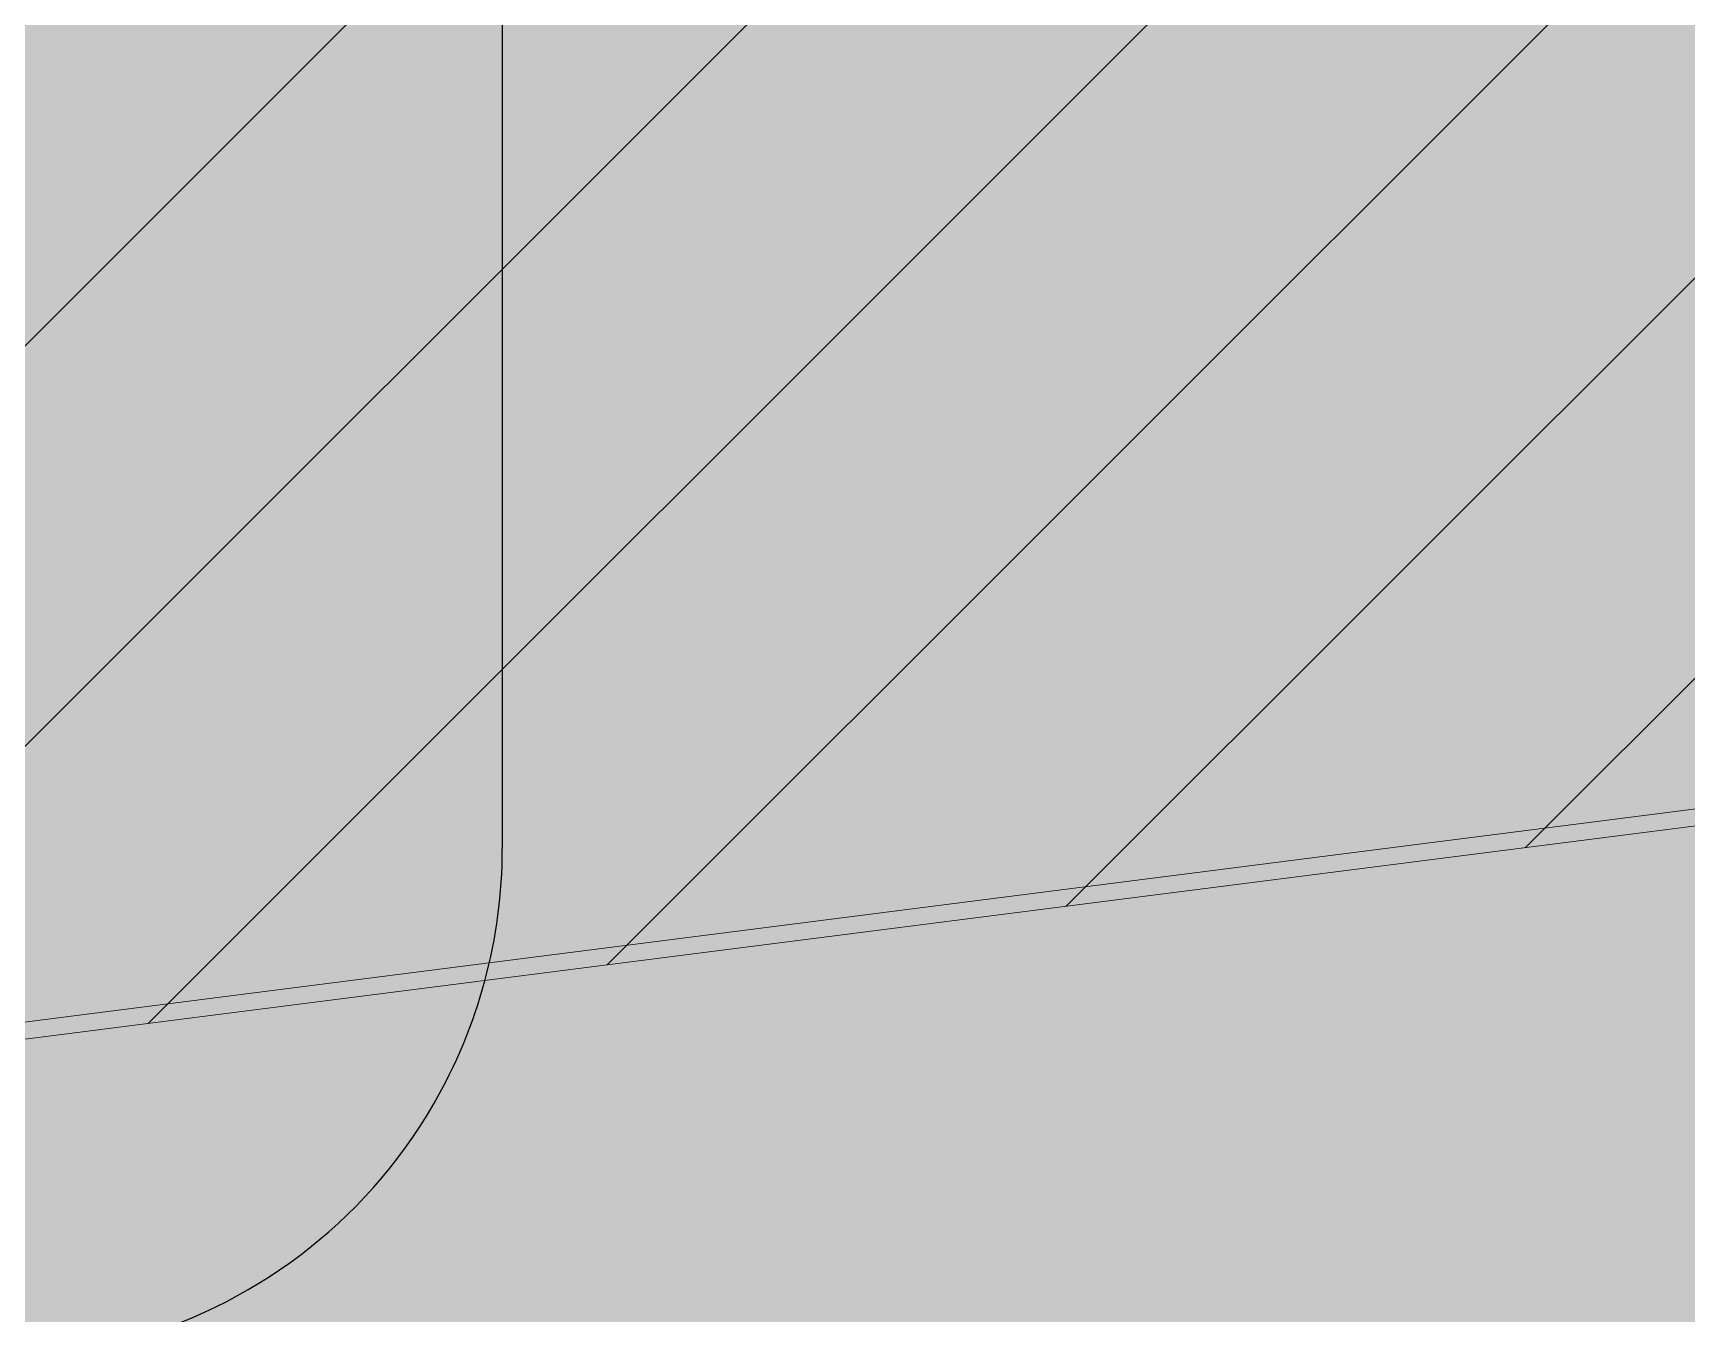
# Model space of a CAD drawing. Extents: x -1328 to 5679, y -4611 to 1603.
# Drawn here: x 846.4 to 904.8, y 882.6 to 927.9 of the extents above; entities that cross this region are included whole.
import ezdxf

# ---------------------------------------------------------------- set-up
doc = ezdxf.new("R2010")
doc.units = 0
doc.header["$MEASUREMENT"] = 0
for name, color, linetype, lineweight in [('.ATI-HATCH', 7, 'Continuous', 0), ('G-ANNO-TTLB', 7, 'Continuous', 0), ('TYVEK', 7, 'Continuous', 0)]:
    doc.layers.add(name, color=color, linetype=linetype, lineweight=lineweight)

# ---------------------------------------------------------------- blocks, each defined once
blk = doc.blocks.new('Block_249')
at = {"layer": '.ATI-HATCH'}
blk.add_open_spline([(781.09, 915.183), (781.09, 915.183), (809.864, 898.538), (809.864, 898.538), (809.864, 898.538), (835.933, 883.458), (835.933, 883.458), (844.539, 878.479), (855.552, 881.42), (860.53, 890.026), (862.115, 892.766), (862.95, 895.875), (862.95, 899.041), (862.95, 899.041), (862.95, 932.47), (862.95, 932.47), (862.95, 932.47), (836.886, 947.394), (836.886, 947.394), (836.886, 947.394), (836.886, 947.382), (836.886, 947.382), (836.886, 947.382), (836.886, 908.698), (836.886, 908.698), (836.886, 908.698), (809.864, 924.33), (809.864, 924.33), (809.864, 924.33), (754.117, 956.579), (754.117, 956.579), (754.117, 956.579), (754.202, 956.627), (754.202, 956.627), (754.202, 956.627), (754.202, 984.85), (754.202, 984.85), (754.202, 984.85), (731.804, 997.691), (731.804, 997.691), (731.804, 997.691), (731.804, 954.078), (731.804, 954.078), (731.804, 947.652), (735.23, 941.713), (740.792, 938.495), (740.792, 938.495), (781.09, 915.183), (781.09, 915.183)], degree=3, knots=[0, 0, 0, 0, 1, 1, 1, 2, 2, 2, 3, 3, 3, 4, 4, 4, 5, 5, 5, 6, 6, 6, 7, 7, 7, 8, 8, 8, 9, 9, 9, 10, 10, 10, 11, 11, 11, 12, 12, 12, 13, 13, 13, 14, 14, 14, 15, 15, 15, 16, 16, 16, 16], dxfattribs=at)
at = {"layer": '.ATI-HATCH', "color": 8, "lineweight": 0, "true_color": 0x808080}
for points in [[(847.567, 927.176), (847.567, 927.176), (847.567, 927.176), (847.567, 927.176)], [(848.918, 927.176), (848.918, 927.176), (848.918, 927.176), (848.918, 927.176)], [(850.268, 927.176), (850.268, 927.176), (850.268, 927.176), (850.268, 927.176)], [(851.618, 927.176), (851.618, 927.176), (851.618, 927.176), (851.618, 927.176)], [(852.968, 927.176), (852.968, 927.176), (852.968, 927.176), (852.968, 927.176)], [(854.318, 927.176), (854.318, 927.176), (854.318, 927.176), (854.318, 927.176)], [(855.669, 927.176), (855.669, 927.176), (855.669, 927.176), (855.669, 927.176)], [(857.019, 927.176), (857.019, 927.176), (857.019, 927.176), (857.019, 927.176)], [(858.369, 927.176), (858.369, 927.176), (858.369, 927.176), (858.369, 927.176)], [(859.719, 927.176), (859.719, 927.176), (859.719, 927.176), (859.719, 927.176)], [(861.069, 927.176), (861.069, 927.176), (861.069, 927.176), (861.069, 927.176)], [(862.42, 927.176), (862.42, 927.176), (862.42, 927.176), (862.42, 927.176)], [(846.892, 925.826), (846.892, 925.826), (846.892, 925.826), (846.892, 925.826)], [(848.242, 925.826), (848.242, 925.826), (848.242, 925.826), (848.242, 925.826)], [(849.593, 925.826), (849.593, 925.826), (849.593, 925.826), (849.593, 925.826)], [(850.943, 925.826), (850.943, 925.826), (850.943, 925.826), (850.943, 925.826)], [(852.293, 925.826), (852.293, 925.826), (852.293, 925.826), (852.293, 925.826)], [(853.643, 925.826), (853.643, 925.826), (853.643, 925.826), (853.643, 925.826)], [(854.993, 925.826), (854.993, 925.826), (854.993, 925.826), (854.993, 925.826)], [(856.344, 925.826), (856.344, 925.826), (856.344, 925.826), (856.344, 925.826)], [(857.694, 925.826), (857.694, 925.826), (857.694, 925.826), (857.694, 925.826)], [(859.044, 925.826), (859.044, 925.826), (859.044, 925.826), (859.044, 925.826)], [(860.394, 925.826), (860.394, 925.826), (860.394, 925.826), (860.394, 925.826)], [(861.744, 925.826), (861.744, 925.826), (861.744, 925.826), (861.744, 925.826)], [(847.567, 924.476), (847.567, 924.476), (847.567, 924.476), (847.567, 924.476)], [(848.918, 924.476), (848.918, 924.476), (848.918, 924.476), (848.918, 924.476)], [(850.268, 924.476), (850.268, 924.476), (850.268, 924.476), (850.268, 924.476)], [(851.618, 924.476), (851.618, 924.476), (851.618, 924.476), (851.618, 924.476)], [(852.968, 924.476), (852.968, 924.476), (852.968, 924.476), (852.968, 924.476)], [(854.318, 924.476), (854.318, 924.476), (854.318, 924.476), (854.318, 924.476)], [(855.669, 924.476), (855.669, 924.476), (855.669, 924.476), (855.669, 924.476)], [(857.019, 924.476), (857.019, 924.476), (857.019, 924.476), (857.019, 924.476)], [(858.369, 924.476), (858.369, 924.476), (858.369, 924.476), (858.369, 924.476)], [(859.719, 924.476), (859.719, 924.476), (859.719, 924.476), (859.719, 924.476)], [(861.069, 924.476), (861.069, 924.476), (861.069, 924.476), (861.069, 924.476)], [(862.42, 924.476), (862.42, 924.476), (862.42, 924.476), (862.42, 924.476)], [(846.892, 923.126), (846.892, 923.126), (846.892, 923.126), (846.892, 923.126)], [(848.242, 923.126), (848.242, 923.126), (848.242, 923.126), (848.242, 923.126)], [(849.593, 923.126), (849.593, 923.126), (849.593, 923.126), (849.593, 923.126)], [(850.943, 923.126), (850.943, 923.126), (850.943, 923.126), (850.943, 923.126)], [(852.293, 923.126), (852.293, 923.126), (852.293, 923.126), (852.293, 923.126)], [(853.643, 923.126), (853.643, 923.126), (853.643, 923.126), (853.643, 923.126)], [(854.993, 923.126), (854.993, 923.126), (854.993, 923.126), (854.993, 923.126)], [(856.344, 923.126), (856.344, 923.126), (856.344, 923.126), (856.344, 923.126)], [(857.694, 923.126), (857.694, 923.126), (857.694, 923.126), (857.694, 923.126)], [(859.044, 923.126), (859.044, 923.126), (859.044, 923.126), (859.044, 923.126)], [(860.394, 923.126), (860.394, 923.126), (860.394, 923.126), (860.394, 923.126)], [(861.744, 923.126), (861.744, 923.126), (861.744, 923.126), (861.744, 923.126)], [(847.567, 921.775), (847.567, 921.775), (847.567, 921.775), (847.567, 921.775)], [(848.918, 921.775), (848.918, 921.775), (848.918, 921.775), (848.918, 921.775)], [(850.268, 921.775), (850.268, 921.775), (850.268, 921.775), (850.268, 921.775)], [(851.618, 921.775), (851.618, 921.775), (851.618, 921.775), (851.618, 921.775)], [(852.968, 921.775), (852.968, 921.775), (852.968, 921.775), (852.968, 921.775)], [(854.318, 921.775), (854.318, 921.775), (854.318, 921.775), (854.318, 921.775)], [(855.669, 921.775), (855.669, 921.775), (855.669, 921.775), (855.669, 921.775)], [(857.019, 921.775), (857.019, 921.775), (857.019, 921.775), (857.019, 921.775)], [(858.369, 921.775), (858.369, 921.775), (858.369, 921.775), (858.369, 921.775)], [(859.719, 921.775), (859.719, 921.775), (859.719, 921.775), (859.719, 921.775)], [(861.069, 921.775), (861.069, 921.775), (861.069, 921.775), (861.069, 921.775)], [(862.42, 921.775), (862.42, 921.775), (862.42, 921.775), (862.42, 921.775)], [(846.892, 920.425), (846.892, 920.425), (846.892, 920.425), (846.892, 920.425)], [(848.242, 920.425), (848.242, 920.425), (848.242, 920.425), (848.242, 920.425)], [(849.593, 920.425), (849.593, 920.425), (849.593, 920.425), (849.593, 920.425)], [(850.943, 920.425), (850.943, 920.425), (850.943, 920.425), (850.943, 920.425)], [(852.293, 920.425), (852.293, 920.425), (852.293, 920.425), (852.293, 920.425)], [(853.643, 920.425), (853.643, 920.425), (853.643, 920.425), (853.643, 920.425)], [(854.993, 920.425), (854.993, 920.425), (854.993, 920.425), (854.993, 920.425)], [(856.344, 920.425), (856.344, 920.425), (856.344, 920.425), (856.344, 920.425)], [(857.694, 920.425), (857.694, 920.425), (857.694, 920.425), (857.694, 920.425)], [(859.044, 920.425), (859.044, 920.425), (859.044, 920.425), (859.044, 920.425)], [(860.394, 920.425), (860.394, 920.425), (860.394, 920.425), (860.394, 920.425)], [(861.744, 920.425), (861.744, 920.425), (861.744, 920.425), (861.744, 920.425)], [(847.567, 919.075), (847.567, 919.075), (847.567, 919.075), (847.567, 919.075)], [(848.918, 919.075), (848.918, 919.075), (848.918, 919.075), (848.918, 919.075)], [(850.268, 919.075), (850.268, 919.075), (850.268, 919.075), (850.268, 919.075)], [(851.618, 919.075), (851.618, 919.075), (851.618, 919.075), (851.618, 919.075)], [(852.968, 919.075), (852.968, 919.075), (852.968, 919.075), (852.968, 919.075)], [(854.318, 919.075), (854.318, 919.075), (854.318, 919.075), (854.318, 919.075)], [(855.669, 919.075), (855.669, 919.075), (855.669, 919.075), (855.669, 919.075)], [(857.019, 919.075), (857.019, 919.075), (857.019, 919.075), (857.019, 919.075)], [(858.369, 919.075), (858.369, 919.075), (858.369, 919.075), (858.369, 919.075)], [(859.719, 919.075), (859.719, 919.075), (859.719, 919.075), (859.719, 919.075)], [(861.069, 919.075), (861.069, 919.075), (861.069, 919.075), (861.069, 919.075)], [(862.42, 919.075), (862.42, 919.075), (862.42, 919.075), (862.42, 919.075)], [(846.892, 917.725), (846.892, 917.725), (846.892, 917.725), (846.892, 917.725)], [(848.242, 917.725), (848.242, 917.725), (848.242, 917.725), (848.242, 917.725)], [(849.593, 917.725), (849.593, 917.725), (849.593, 917.725), (849.593, 917.725)], [(850.943, 917.725), (850.943, 917.725), (850.943, 917.725), (850.943, 917.725)], [(852.293, 917.725), (852.293, 917.725), (852.293, 917.725), (852.293, 917.725)], [(853.643, 917.725), (853.643, 917.725), (853.643, 917.725), (853.643, 917.725)], [(854.993, 917.725), (854.993, 917.725), (854.993, 917.725), (854.993, 917.725)], [(856.344, 917.725), (856.344, 917.725), (856.344, 917.725), (856.344, 917.725)], [(857.694, 917.725), (857.694, 917.725), (857.694, 917.725), (857.694, 917.725)], [(859.044, 917.725), (859.044, 917.725), (859.044, 917.725), (859.044, 917.725)], [(860.394, 917.725), (860.394, 917.725), (860.394, 917.725), (860.394, 917.725)], [(861.744, 917.725), (861.744, 917.725), (861.744, 917.725), (861.744, 917.725)], [(847.567, 916.375), (847.567, 916.375), (847.567, 916.375), (847.567, 916.375)], [(848.918, 916.375), (848.918, 916.375), (848.918, 916.375), (848.918, 916.375)], [(850.268, 916.375), (850.268, 916.375), (850.268, 916.375), (850.268, 916.375)], [(851.618, 916.375), (851.618, 916.375), (851.618, 916.375), (851.618, 916.375)], [(852.968, 916.375), (852.968, 916.375), (852.968, 916.375), (852.968, 916.375)], [(854.318, 916.375), (854.318, 916.375), (854.318, 916.375), (854.318, 916.375)], [(855.669, 916.375), (855.669, 916.375), (855.669, 916.375), (855.669, 916.375)], [(857.019, 916.375), (857.019, 916.375), (857.019, 916.375), (857.019, 916.375)], [(858.369, 916.375), (858.369, 916.375), (858.369, 916.375), (858.369, 916.375)], [(859.719, 916.375), (859.719, 916.375), (859.719, 916.375), (859.719, 916.375)], [(861.069, 916.375), (861.069, 916.375), (861.069, 916.375), (861.069, 916.375)], [(862.42, 916.375), (862.42, 916.375), (862.42, 916.375), (862.42, 916.375)], [(846.892, 915.024), (846.892, 915.024), (846.892, 915.024), (846.892, 915.024)], [(848.242, 915.024), (848.242, 915.024), (848.242, 915.024), (848.242, 915.024)], [(849.593, 915.024), (849.593, 915.024), (849.593, 915.024), (849.593, 915.024)], [(850.943, 915.024), (850.943, 915.024), (850.943, 915.024), (850.943, 915.024)], [(852.293, 915.024), (852.293, 915.024), (852.293, 915.024), (852.293, 915.024)], [(853.643, 915.024), (853.643, 915.024), (853.643, 915.024), (853.643, 915.024)], [(854.993, 915.024), (854.993, 915.024), (854.993, 915.024), (854.993, 915.024)], [(856.344, 915.024), (856.344, 915.024), (856.344, 915.024), (856.344, 915.024)], [(857.694, 915.024), (857.694, 915.024), (857.694, 915.024), (857.694, 915.024)], [(859.044, 915.024), (859.044, 915.024), (859.044, 915.024), (859.044, 915.024)], [(860.394, 915.024), (860.394, 915.024), (860.394, 915.024), (860.394, 915.024)], [(861.744, 915.024), (861.744, 915.024), (861.744, 915.024), (861.744, 915.024)], [(847.567, 913.674), (847.567, 913.674), (847.567, 913.674), (847.567, 913.674)], [(848.918, 913.674), (848.918, 913.674), (848.918, 913.674), (848.918, 913.674)], [(850.268, 913.674), (850.268, 913.674), (850.268, 913.674), (850.268, 913.674)], [(851.618, 913.674), (851.618, 913.674), (851.618, 913.674), (851.618, 913.674)], [(852.968, 913.674), (852.968, 913.674), (852.968, 913.674), (852.968, 913.674)], [(854.318, 913.674), (854.318, 913.674), (854.318, 913.674), (854.318, 913.674)], [(855.669, 913.674), (855.669, 913.674), (855.669, 913.674), (855.669, 913.674)], [(857.019, 913.674), (857.019, 913.674), (857.019, 913.674), (857.019, 913.674)], [(858.369, 913.674), (858.369, 913.674), (858.369, 913.674), (858.369, 913.674)], [(859.719, 913.674), (859.719, 913.674), (859.719, 913.674), (859.719, 913.674)], [(861.069, 913.674), (861.069, 913.674), (861.069, 913.674), (861.069, 913.674)], [(862.42, 913.674), (862.42, 913.674), (862.42, 913.674), (862.42, 913.674)], [(846.892, 912.324), (846.892, 912.324), (846.892, 912.324), (846.892, 912.324)], [(848.242, 912.324), (848.242, 912.324), (848.242, 912.324), (848.242, 912.324)], [(849.593, 912.324), (849.593, 912.324), (849.593, 912.324), (849.593, 912.324)], [(850.943, 912.324), (850.943, 912.324), (850.943, 912.324), (850.943, 912.324)], [(852.293, 912.324), (852.293, 912.324), (852.293, 912.324), (852.293, 912.324)], [(853.643, 912.324), (853.643, 912.324), (853.643, 912.324), (853.643, 912.324)], [(854.993, 912.324), (854.993, 912.324), (854.993, 912.324), (854.993, 912.324)], [(856.344, 912.324), (856.344, 912.324), (856.344, 912.324), (856.344, 912.324)], [(857.694, 912.324), (857.694, 912.324), (857.694, 912.324), (857.694, 912.324)], [(859.044, 912.324), (859.044, 912.324), (859.044, 912.324), (859.044, 912.324)], [(860.394, 912.324), (860.394, 912.324), (860.394, 912.324), (860.394, 912.324)], [(861.744, 912.324), (861.744, 912.324), (861.744, 912.324), (861.744, 912.324)], [(847.567, 910.974), (847.567, 910.974), (847.567, 910.974), (847.567, 910.974)], [(848.918, 910.974), (848.918, 910.974), (848.918, 910.974), (848.918, 910.974)], [(850.268, 910.974), (850.268, 910.974), (850.268, 910.974), (850.268, 910.974)], [(851.618, 910.974), (851.618, 910.974), (851.618, 910.974), (851.618, 910.974)], [(852.968, 910.974), (852.968, 910.974), (852.968, 910.974), (852.968, 910.974)], [(854.318, 910.974), (854.318, 910.974), (854.318, 910.974), (854.318, 910.974)], [(855.669, 910.974), (855.669, 910.974), (855.669, 910.974), (855.669, 910.974)], [(857.019, 910.974), (857.019, 910.974), (857.019, 910.974), (857.019, 910.974)], [(858.369, 910.974), (858.369, 910.974), (858.369, 910.974), (858.369, 910.974)], [(859.719, 910.974), (859.719, 910.974), (859.719, 910.974), (859.719, 910.974)], [(861.069, 910.974), (861.069, 910.974), (861.069, 910.974), (861.069, 910.974)], [(862.42, 910.974), (862.42, 910.974), (862.42, 910.974), (862.42, 910.974)], [(846.892, 909.624), (846.892, 909.624), (846.892, 909.624), (846.892, 909.624)], [(848.242, 909.624), (848.242, 909.624), (848.242, 909.624), (848.242, 909.624)], [(849.593, 909.624), (849.593, 909.624), (849.593, 909.624), (849.593, 909.624)], [(850.943, 909.624), (850.943, 909.624), (850.943, 909.624), (850.943, 909.624)], [(852.293, 909.624), (852.293, 909.624), (852.293, 909.624), (852.293, 909.624)], [(853.643, 909.624), (853.643, 909.624), (853.643, 909.624), (853.643, 909.624)], [(854.993, 909.624), (854.993, 909.624), (854.993, 909.624), (854.993, 909.624)], [(856.344, 909.624), (856.344, 909.624), (856.344, 909.624), (856.344, 909.624)], [(857.694, 909.624), (857.694, 909.624), (857.694, 909.624), (857.694, 909.624)], [(859.044, 909.624), (859.044, 909.624), (859.044, 909.624), (859.044, 909.624)], [(860.394, 909.624), (860.394, 909.624), (860.394, 909.624), (860.394, 909.624)], [(861.744, 909.624), (861.744, 909.624), (861.744, 909.624), (861.744, 909.624)], [(847.567, 908.273), (847.567, 908.273), (847.567, 908.273), (847.567, 908.273)], [(848.918, 908.273), (848.918, 908.273), (848.918, 908.273), (848.918, 908.273)], [(850.268, 908.273), (850.268, 908.273), (850.268, 908.273), (850.268, 908.273)], [(851.618, 908.273), (851.618, 908.273), (851.618, 908.273), (851.618, 908.273)], [(852.968, 908.273), (852.968, 908.273), (852.968, 908.273), (852.968, 908.273)], [(854.318, 908.273), (854.318, 908.273), (854.318, 908.273), (854.318, 908.273)], [(855.669, 908.273), (855.669, 908.273), (855.669, 908.273), (855.669, 908.273)], [(857.019, 908.273), (857.019, 908.273), (857.019, 908.273), (857.019, 908.273)], [(858.369, 908.273), (858.369, 908.273), (858.369, 908.273), (858.369, 908.273)], [(859.719, 908.273), (859.719, 908.273), (859.719, 908.273), (859.719, 908.273)], [(861.069, 908.273), (861.069, 908.273), (861.069, 908.273), (861.069, 908.273)], [(862.42, 908.273), (862.42, 908.273), (862.42, 908.273), (862.42, 908.273)], [(846.892, 906.923), (846.892, 906.923), (846.892, 906.923), (846.892, 906.923)], [(848.242, 906.923), (848.242, 906.923), (848.242, 906.923), (848.242, 906.923)], [(849.593, 906.923), (849.593, 906.923), (849.593, 906.923), (849.593, 906.923)], [(850.943, 906.923), (850.943, 906.923), (850.943, 906.923), (850.943, 906.923)], [(852.293, 906.923), (852.293, 906.923), (852.293, 906.923), (852.293, 906.923)], [(853.643, 906.923), (853.643, 906.923), (853.643, 906.923), (853.643, 906.923)], [(854.993, 906.923), (854.993, 906.923), (854.993, 906.923), (854.993, 906.923)], [(856.344, 906.923), (856.344, 906.923), (856.344, 906.923), (856.344, 906.923)], [(857.694, 906.923), (857.694, 906.923), (857.694, 906.923), (857.694, 906.923)], [(859.044, 906.923), (859.044, 906.923), (859.044, 906.923), (859.044, 906.923)], [(860.394, 906.923), (860.394, 906.923), (860.394, 906.923), (860.394, 906.923)], [(861.744, 906.923), (861.744, 906.923), (861.744, 906.923), (861.744, 906.923)], [(847.567, 905.573), (847.567, 905.573), (847.567, 905.573), (847.567, 905.573)], [(848.918, 905.573), (848.918, 905.573), (848.918, 905.573), (848.918, 905.573)], [(850.268, 905.573), (850.268, 905.573), (850.268, 905.573), (850.268, 905.573)], [(851.618, 905.573), (851.618, 905.573), (851.618, 905.573), (851.618, 905.573)], [(852.968, 905.573), (852.968, 905.573), (852.968, 905.573), (852.968, 905.573)], [(854.318, 905.573), (854.318, 905.573), (854.318, 905.573), (854.318, 905.573)], [(855.669, 905.573), (855.669, 905.573), (855.669, 905.573), (855.669, 905.573)], [(857.019, 905.573), (857.019, 905.573), (857.019, 905.573), (857.019, 905.573)], [(858.369, 905.573), (858.369, 905.573), (858.369, 905.573), (858.369, 905.573)], [(859.719, 905.573), (859.719, 905.573), (859.719, 905.573), (859.719, 905.573)], [(861.069, 905.573), (861.069, 905.573), (861.069, 905.573), (861.069, 905.573)], [(862.42, 905.573), (862.42, 905.573), (862.42, 905.573), (862.42, 905.573)], [(846.892, 904.223), (846.892, 904.223), (846.892, 904.223), (846.892, 904.223)], [(848.242, 904.223), (848.242, 904.223), (848.242, 904.223), (848.242, 904.223)], [(849.593, 904.223), (849.593, 904.223), (849.593, 904.223), (849.593, 904.223)], [(850.943, 904.223), (850.943, 904.223), (850.943, 904.223), (850.943, 904.223)], [(852.293, 904.223), (852.293, 904.223), (852.293, 904.223), (852.293, 904.223)], [(853.643, 904.223), (853.643, 904.223), (853.643, 904.223), (853.643, 904.223)], [(854.993, 904.223), (854.993, 904.223), (854.993, 904.223), (854.993, 904.223)], [(856.344, 904.223), (856.344, 904.223), (856.344, 904.223), (856.344, 904.223)], [(857.694, 904.223), (857.694, 904.223), (857.694, 904.223), (857.694, 904.223)], [(859.044, 904.223), (859.044, 904.223), (859.044, 904.223), (859.044, 904.223)], [(860.394, 904.223), (860.394, 904.223), (860.394, 904.223), (860.394, 904.223)], [(861.744, 904.223), (861.744, 904.223), (861.744, 904.223), (861.744, 904.223)], [(847.567, 902.873), (847.567, 902.873), (847.567, 902.873), (847.567, 902.873)], [(848.918, 902.873), (848.918, 902.873), (848.918, 902.873), (848.918, 902.873)], [(850.268, 902.873), (850.268, 902.873), (850.268, 902.873), (850.268, 902.873)], [(851.618, 902.873), (851.618, 902.873), (851.618, 902.873), (851.618, 902.873)], [(852.968, 902.873), (852.968, 902.873), (852.968, 902.873), (852.968, 902.873)], [(854.318, 902.873), (854.318, 902.873), (854.318, 902.873), (854.318, 902.873)], [(855.669, 902.873), (855.669, 902.873), (855.669, 902.873), (855.669, 902.873)], [(857.019, 902.873), (857.019, 902.873), (857.019, 902.873), (857.019, 902.873)], [(858.369, 902.873), (858.369, 902.873), (858.369, 902.873), (858.369, 902.873)], [(859.719, 902.873), (859.719, 902.873), (859.719, 902.873), (859.719, 902.873)], [(861.069, 902.873), (861.069, 902.873), (861.069, 902.873), (861.069, 902.873)], [(862.42, 902.873), (862.42, 902.873), (862.42, 902.873), (862.42, 902.873)], [(846.892, 901.522), (846.892, 901.522), (846.892, 901.522), (846.892, 901.522)], [(848.242, 901.522), (848.242, 901.522), (848.242, 901.522), (848.242, 901.522)], [(849.593, 901.522), (849.593, 901.522), (849.593, 901.522), (849.593, 901.522)], [(850.943, 901.522), (850.943, 901.522), (850.943, 901.522), (850.943, 901.522)], [(852.293, 901.522), (852.293, 901.522), (852.293, 901.522), (852.293, 901.522)], [(853.643, 901.522), (853.643, 901.522), (853.643, 901.522), (853.643, 901.522)], [(854.993, 901.522), (854.993, 901.522), (854.993, 901.522), (854.993, 901.522)], [(856.344, 901.522), (856.344, 901.522), (856.344, 901.522), (856.344, 901.522)], [(857.694, 901.522), (857.694, 901.522), (857.694, 901.522), (857.694, 901.522)], [(859.044, 901.522), (859.044, 901.522), (859.044, 901.522), (859.044, 901.522)], [(860.394, 901.522), (860.394, 901.522), (860.394, 901.522), (860.394, 901.522)], [(861.744, 901.522), (861.744, 901.522), (861.744, 901.522), (861.744, 901.522)], [(847.567, 900.172), (847.567, 900.172), (847.567, 900.172), (847.567, 900.172)], [(848.918, 900.172), (848.918, 900.172), (848.918, 900.172), (848.918, 900.172)], [(850.268, 900.172), (850.268, 900.172), (850.268, 900.172), (850.268, 900.172)], [(851.618, 900.172), (851.618, 900.172), (851.618, 900.172), (851.618, 900.172)], [(852.968, 900.172), (852.968, 900.172), (852.968, 900.172), (852.968, 900.172)], [(854.318, 900.172), (854.318, 900.172), (854.318, 900.172), (854.318, 900.172)], [(855.669, 900.172), (855.669, 900.172), (855.669, 900.172), (855.669, 900.172)], [(857.019, 900.172), (857.019, 900.172), (857.019, 900.172), (857.019, 900.172)], [(858.369, 900.172), (858.369, 900.172), (858.369, 900.172), (858.369, 900.172)], [(859.719, 900.172), (859.719, 900.172), (859.719, 900.172), (859.719, 900.172)], [(861.069, 900.172), (861.069, 900.172), (861.069, 900.172), (861.069, 900.172)], [(862.42, 900.172), (862.42, 900.172), (862.42, 900.172), (862.42, 900.172)], [(846.892, 898.822), (846.892, 898.822), (846.892, 898.822), (846.892, 898.822)], [(848.242, 898.822), (848.242, 898.822), (848.242, 898.822), (848.242, 898.822)], [(849.593, 898.822), (849.593, 898.822), (849.593, 898.822), (849.593, 898.822)], [(850.943, 898.822), (850.943, 898.822), (850.943, 898.822), (850.943, 898.822)], [(852.293, 898.822), (852.293, 898.822), (852.293, 898.822), (852.293, 898.822)], [(853.643, 898.822), (853.643, 898.822), (853.643, 898.822), (853.643, 898.822)], [(854.993, 898.822), (854.993, 898.822), (854.993, 898.822), (854.993, 898.822)], [(856.344, 898.822), (856.344, 898.822), (856.344, 898.822), (856.344, 898.822)], [(857.694, 898.822), (857.694, 898.822), (857.694, 898.822), (857.694, 898.822)], [(859.044, 898.822), (859.044, 898.822), (859.044, 898.822), (859.044, 898.822)], [(860.394, 898.822), (860.394, 898.822), (860.394, 898.822), (860.394, 898.822)], [(861.744, 898.822), (861.744, 898.822), (861.744, 898.822), (861.744, 898.822)], [(847.567, 897.472), (847.567, 897.472), (847.567, 897.472), (847.567, 897.472)], [(848.918, 897.472), (848.918, 897.472), (848.918, 897.472), (848.918, 897.472)], [(850.268, 897.472), (850.268, 897.472), (850.268, 897.472), (850.268, 897.472)], [(851.618, 897.472), (851.618, 897.472), (851.618, 897.472), (851.618, 897.472)], [(852.968, 897.472), (852.968, 897.472), (852.968, 897.472), (852.968, 897.472)], [(854.318, 897.472), (854.318, 897.472), (854.318, 897.472), (854.318, 897.472)], [(855.669, 897.472), (855.669, 897.472), (855.669, 897.472), (855.669, 897.472)], [(857.019, 897.472), (857.019, 897.472), (857.019, 897.472), (857.019, 897.472)], [(858.369, 897.472), (858.369, 897.472), (858.369, 897.472), (858.369, 897.472)], [(859.719, 897.472), (859.719, 897.472), (859.719, 897.472), (859.719, 897.472)], [(861.069, 897.472), (861.069, 897.472), (861.069, 897.472), (861.069, 897.472)], [(862.42, 897.472), (862.42, 897.472), (862.42, 897.472), (862.42, 897.472)], [(846.892, 896.122), (846.892, 896.122), (846.892, 896.122), (846.892, 896.122)], [(848.242, 896.122), (848.242, 896.122), (848.242, 896.122), (848.242, 896.122)], [(849.593, 896.122), (849.593, 896.122), (849.593, 896.122), (849.593, 896.122)], [(850.943, 896.122), (850.943, 896.122), (850.943, 896.122), (850.943, 896.122)], [(852.293, 896.122), (852.293, 896.122), (852.293, 896.122), (852.293, 896.122)], [(853.643, 896.122), (853.643, 896.122), (853.643, 896.122), (853.643, 896.122)], [(854.993, 896.122), (854.993, 896.122), (854.993, 896.122), (854.993, 896.122)], [(856.344, 896.122), (856.344, 896.122), (856.344, 896.122), (856.344, 896.122)], [(857.694, 896.122), (857.694, 896.122), (857.694, 896.122), (857.694, 896.122)], [(859.044, 896.122), (859.044, 896.122), (859.044, 896.122), (859.044, 896.122)], [(860.394, 896.122), (860.394, 896.122), (860.394, 896.122), (860.394, 896.122)], [(861.744, 896.122), (861.744, 896.122), (861.744, 896.122), (861.744, 896.122)], [(847.567, 894.771), (847.567, 894.771), (847.567, 894.771), (847.567, 894.771)], [(848.918, 894.771), (848.918, 894.771), (848.918, 894.771), (848.918, 894.771)], [(850.268, 894.771), (850.268, 894.771), (850.268, 894.771), (850.268, 894.771)], [(851.618, 894.771), (851.618, 894.771), (851.618, 894.771), (851.618, 894.771)], [(852.968, 894.771), (852.968, 894.771), (852.968, 894.771), (852.968, 894.771)], [(854.318, 894.771), (854.318, 894.771), (854.318, 894.771), (854.318, 894.771)], [(855.669, 894.771), (855.669, 894.771), (855.669, 894.771), (855.669, 894.771)], [(857.019, 894.771), (857.019, 894.771), (857.019, 894.771), (857.019, 894.771)], [(858.369, 894.771), (858.369, 894.771), (858.369, 894.771), (858.369, 894.771)], [(859.719, 894.771), (859.719, 894.771), (859.719, 894.771), (859.719, 894.771)], [(861.069, 894.771), (861.069, 894.771), (861.069, 894.771), (861.069, 894.771)], [(862.42, 894.771), (862.42, 894.771), (862.42, 894.771), (862.42, 894.771)], [(846.892, 893.421), (846.892, 893.421), (846.892, 893.421), (846.892, 893.421)], [(848.242, 893.421), (848.242, 893.421), (848.242, 893.421), (848.242, 893.421)], [(849.593, 893.421), (849.593, 893.421), (849.593, 893.421), (849.593, 893.421)], [(850.943, 893.421), (850.943, 893.421), (850.943, 893.421), (850.943, 893.421)], [(852.293, 893.421), (852.293, 893.421), (852.293, 893.421), (852.293, 893.421)], [(853.643, 893.421), (853.643, 893.421), (853.643, 893.421), (853.643, 893.421)], [(854.993, 893.421), (854.993, 893.421), (854.993, 893.421), (854.993, 893.421)], [(856.344, 893.421), (856.344, 893.421), (856.344, 893.421), (856.344, 893.421)], [(857.694, 893.421), (857.694, 893.421), (857.694, 893.421), (857.694, 893.421)], [(859.044, 893.421), (859.044, 893.421), (859.044, 893.421), (859.044, 893.421)], [(860.394, 893.421), (860.394, 893.421), (860.394, 893.421), (860.394, 893.421)], [(861.744, 893.421), (861.744, 893.421), (861.744, 893.421), (861.744, 893.421)], [(847.567, 892.071), (847.567, 892.071), (847.567, 892.071), (847.567, 892.071)], [(848.918, 892.071), (848.918, 892.071), (848.918, 892.071), (848.918, 892.071)], [(850.268, 892.071), (850.268, 892.071), (850.268, 892.071), (850.268, 892.071)], [(851.618, 892.071), (851.618, 892.071), (851.618, 892.071), (851.618, 892.071)], [(852.968, 892.071), (852.968, 892.071), (852.968, 892.071), (852.968, 892.071)], [(854.318, 892.071), (854.318, 892.071), (854.318, 892.071), (854.318, 892.071)], [(855.669, 892.071), (855.669, 892.071), (855.669, 892.071), (855.669, 892.071)], [(857.019, 892.071), (857.019, 892.071), (857.019, 892.071), (857.019, 892.071)], [(858.369, 892.071), (858.369, 892.071), (858.369, 892.071), (858.369, 892.071)], [(859.719, 892.071), (859.719, 892.071), (859.719, 892.071), (859.719, 892.071)], [(861.069, 892.071), (861.069, 892.071), (861.069, 892.071), (861.069, 892.071)], [(846.892, 890.721), (846.892, 890.721), (846.892, 890.721), (846.892, 890.721)], [(848.242, 890.721), (848.242, 890.721), (848.242, 890.721), (848.242, 890.721)], [(849.593, 890.721), (849.593, 890.721), (849.593, 890.721), (849.593, 890.721)], [(850.943, 890.721), (850.943, 890.721), (850.943, 890.721), (850.943, 890.721)], [(852.293, 890.721), (852.293, 890.721), (852.293, 890.721), (852.293, 890.721)], [(853.643, 890.721), (853.643, 890.721), (853.643, 890.721), (853.643, 890.721)], [(854.993, 890.721), (854.993, 890.721), (854.993, 890.721), (854.993, 890.721)], [(856.344, 890.721), (856.344, 890.721), (856.344, 890.721), (856.344, 890.721)], [(857.694, 890.721), (857.694, 890.721), (857.694, 890.721), (857.694, 890.721)], [(859.044, 890.721), (859.044, 890.721), (859.044, 890.721), (859.044, 890.721)], [(860.394, 890.721), (860.394, 890.721), (860.394, 890.721), (860.394, 890.721)], [(847.567, 889.371), (847.567, 889.371), (847.567, 889.371), (847.567, 889.371)], [(848.918, 889.371), (848.918, 889.371), (848.918, 889.371), (848.918, 889.371)], [(850.268, 889.371), (850.268, 889.371), (850.268, 889.371), (850.268, 889.371)], [(851.618, 889.371), (851.618, 889.371), (851.618, 889.371), (851.618, 889.371)], [(852.968, 889.371), (852.968, 889.371), (852.968, 889.371), (852.968, 889.371)], [(854.318, 889.371), (854.318, 889.371), (854.318, 889.371), (854.318, 889.371)], [(855.669, 889.371), (855.669, 889.371), (855.669, 889.371), (855.669, 889.371)], [(857.019, 889.371), (857.019, 889.371), (857.019, 889.371), (857.019, 889.371)], [(858.369, 889.371), (858.369, 889.371), (858.369, 889.371), (858.369, 889.371)], [(859.719, 889.371), (859.719, 889.371), (859.719, 889.371), (859.719, 889.371)], [(846.892, 888.02), (846.892, 888.02), (846.892, 888.02), (846.892, 888.02)], [(848.242, 888.02), (848.242, 888.02), (848.242, 888.02), (848.242, 888.02)], [(849.593, 888.02), (849.593, 888.02), (849.593, 888.02), (849.593, 888.02)], [(850.943, 888.02), (850.943, 888.02), (850.943, 888.02), (850.943, 888.02)], [(852.293, 888.02), (852.293, 888.02), (852.293, 888.02), (852.293, 888.02)], [(853.643, 888.02), (853.643, 888.02), (853.643, 888.02), (853.643, 888.02)], [(854.993, 888.02), (854.993, 888.02), (854.993, 888.02), (854.993, 888.02)], [(856.344, 888.02), (856.344, 888.02), (856.344, 888.02), (856.344, 888.02)], [(857.694, 888.02), (857.694, 888.02), (857.694, 888.02), (857.694, 888.02)], [(859.044, 888.02), (859.044, 888.02), (859.044, 888.02), (859.044, 888.02)], [(847.567, 886.67), (847.567, 886.67), (847.567, 886.67), (847.567, 886.67)], [(848.918, 886.67), (848.918, 886.67), (848.918, 886.67), (848.918, 886.67)], [(850.268, 886.67), (850.268, 886.67), (850.268, 886.67), (850.268, 886.67)], [(851.618, 886.67), (851.618, 886.67), (851.618, 886.67), (851.618, 886.67)], [(852.968, 886.67), (852.968, 886.67), (852.968, 886.67), (852.968, 886.67)], [(854.318, 886.67), (854.318, 886.67), (854.318, 886.67), (854.318, 886.67)], [(855.669, 886.67), (855.669, 886.67), (855.669, 886.67), (855.669, 886.67)], [(857.019, 886.67), (857.019, 886.67), (857.019, 886.67), (857.019, 886.67)], [(846.892, 885.32), (846.892, 885.32), (846.892, 885.32), (846.892, 885.32)], [(848.242, 885.32), (848.242, 885.32), (848.242, 885.32), (848.242, 885.32)], [(849.593, 885.32), (849.593, 885.32), (849.593, 885.32), (849.593, 885.32)], [(850.943, 885.32), (850.943, 885.32), (850.943, 885.32), (850.943, 885.32)], [(852.293, 885.32), (852.293, 885.32), (852.293, 885.32), (852.293, 885.32)], [(853.643, 885.32), (853.643, 885.32), (853.643, 885.32), (853.643, 885.32)], [(854.993, 885.32), (854.993, 885.32), (854.993, 885.32), (854.993, 885.32)], [(856.344, 885.32), (856.344, 885.32), (856.344, 885.32), (856.344, 885.32)], [(847.567, 883.97), (847.567, 883.97), (847.567, 883.97), (847.567, 883.97)], [(848.918, 883.97), (848.918, 883.97), (848.918, 883.97), (848.918, 883.97)], [(850.268, 883.97), (850.268, 883.97), (850.268, 883.97), (850.268, 883.97)], [(851.618, 883.97), (851.618, 883.97), (851.618, 883.97), (851.618, 883.97)], [(852.968, 883.97), (852.968, 883.97), (852.968, 883.97), (852.968, 883.97)], [(854.318, 883.97), (854.318, 883.97), (854.318, 883.97), (854.318, 883.97)], [(846.892, 882.62), (846.892, 882.62), (846.892, 882.62), (846.892, 882.62)], [(848.242, 882.62), (848.242, 882.62), (848.242, 882.62), (848.242, 882.62)], [(849.593, 882.62), (849.593, 882.62), (849.593, 882.62), (849.593, 882.62)], [(850.943, 882.62), (850.943, 882.62), (850.943, 882.62), (850.943, 882.62)], [(852.293, 882.62), (852.293, 882.62), (852.293, 882.62), (852.293, 882.62)]]:
    blk.add_open_spline(points, degree=3, dxfattribs=at)
blk = doc.blocks.new('Block_286')
at = {"layer": '.ATI-HATCH', "true_color": 0xe6e6e6, "transparency": 33554687}
h = blk.add_hatch(color=254, dxfattribs=at)
edge = h.paths.add_edge_path()
edge.add_spline(control_points=[(1182.214, 1445.142), (1182.214, 1445.142), (1180.781, 1445.094), (1180.781, 1445.094), (1180.781, 1445.094), (1177.77, 1444.998), (1177.77, 1444.998), (1177.77, 1444.998), (1166.303, 1444.521), (1166.303, 1444.521), (1166.303, 1444.521), (1165.157, 1444.473), (1165.157, 1444.473), (1165.157, 1444.473), (1145.423, 1443.709), (1145.423, 1443.709), (1145.423, 1443.709), (1141.457, 1443.565), (1141.457, 1443.565), (1141.457, 1443.565), (1119.622, 1442.705), (1119.622, 1442.705), (1119.622, 1442.705), (1092.721, 1441.654), (1092.721, 1441.654), (1092.721, 1441.654), (1088.852, 1441.51), (1088.852, 1441.51), (1088.852, 1441.51), (1067.875, 1440.698), (1067.875, 1440.698), (1067.875, 1440.698), (1054.068, 1440.173), (1054.068, 1440.173), (1054.068, 1440.173), (977.093, 1437.162), (977.093, 1437.162), (977.093, 1437.162), (898.065, 1434.056), (898.065, 1434.056), (898.065, 1434.056), (860.987, 1432.623), (860.987, 1432.623), (860.987, 1432.623), (827.398, 1431.333), (827.398, 1431.333), (827.398, 1431.333), (798.682, 1430.186), (798.682, 1430.186), (798.682, 1430.186), (776.416, 1429.326), (776.416, 1429.326), (776.416, 1429.326), (761.986, 1428.753), (761.986, 1428.753), (761.986, 1428.753), (756.826, 1428.562), (756.826, 1428.562), (756.826, 1428.562), (771.781, 845.355), (771.781, 845.355), (771.781, 845.355), (771.83, 844.019), (771.83, 844.019), (771.83, 844.019), (1169.647, 897.245), (1169.647, 897.245), (1169.647, 897.245), (1182.214, 1445.142), (1182.214, 1445.142)], knot_values=[0, 0, 0, 0, 1, 1, 1, 2, 2, 2, 3, 3, 3, 4, 4, 4, 5, 5, 5, 6, 6, 6, 7, 7, 7, 8, 8, 8, 9, 9, 9, 10, 10, 10, 11, 11, 11, 12, 12, 12, 13, 13, 13, 14, 14, 14, 15, 15, 15, 16, 16, 16, 17, 17, 17, 18, 18, 18, 19, 19, 19, 20, 20, 20, 21, 21, 21, 22, 22, 22, 23, 23, 23, 23], degree=3, periodic=0)
edge.add_line((1182.214, 1445.142), (1182.214, 1445.142))
edge = h.paths.add_edge_path()
edge.add_spline(control_points=[(877.041, 981.958), (877.041, 981.958), (876.946, 991.037), (876.946, 991.037), (876.946, 991.037), (873.697, 1249.672), (873.697, 1249.672), (873.697, 1249.672), (873.458, 1251.249), (873.458, 1251.249), (873.458, 1251.249), (873.649, 1251.727), (873.649, 1251.727), (873.649, 1251.727), (873.124, 1294.968), (873.124, 1294.968), (873.124, 1294.968), (873.028, 1302.613), (873.028, 1302.613), (873.028, 1302.613), (873.028, 1302.996), (873.028, 1302.996), (873.028, 1302.996), (1071.269, 1314.988), (1071.269, 1314.988), (1071.269, 1314.988), (1075.903, 1315.227), (1075.903, 1315.227), (1075.903, 1315.227), (1076.429, 1315.275), (1076.429, 1315.275), (1076.429, 1315.275), (1077.767, 1315.37), (1077.767, 1315.37), (1077.767, 1315.37), (1077.241, 1267.972), (1077.241, 1267.972), (1077.241, 1267.972), (1077.48, 1267.494), (1077.48, 1267.494), (1077.48, 1267.494), (1077.193, 1263.72), (1077.193, 1263.72), (1077.193, 1263.72), (1075.33, 1096.919), (1075.33, 1096.919), (1075.33, 1096.919), (1075.569, 1096.441), (1075.569, 1096.441), (1075.569, 1096.441), (1075.281, 1093.908), (1075.281, 1093.908), (1075.281, 1093.908), (1074.184, 995.242), (1074.184, 995.242), (1074.184, 995.242), (877.185, 972.641), (877.185, 972.641), (877.185, 972.641), (877.137, 973.741), (877.137, 973.741), (877.137, 973.741), (877.137, 974.267), (877.137, 974.267), (877.137, 974.267), (877.041, 981.912), (877.041, 981.912), (877.041, 981.912), (877.041, 981.958), (877.041, 981.958)], knot_values=[0, 0, 0, 0, 1, 1, 1, 2, 2, 2, 3, 3, 3, 4, 4, 4, 5, 5, 5, 6, 6, 6, 7, 7, 7, 8, 8, 8, 9, 9, 9, 10, 10, 10, 11, 11, 11, 12, 12, 12, 13, 13, 13, 14, 14, 14, 15, 15, 15, 16, 16, 16, 17, 17, 17, 18, 18, 18, 19, 19, 19, 20, 20, 20, 21, 21, 21, 22, 22, 22, 23, 23, 23, 23], degree=3, periodic=0)
edge.add_line((877.041, 981.958), (877.041, 981.958))
at = {"layer": '.ATI-HATCH', "true_color": 0x000000, "transparency": 33554687}
h = blk.add_hatch(dxfattribs=at)
h.set_pattern_fill('_U', color=18, scale=10, angle=44.99999, style=2, pattern_type=0)
h.set_pattern_definition([(45, (0, 0), (-7.071067, 7.07107), [])])
h.paths.add_polyline_path([(796.02, 1137.072), (875.817, 1145.362), (878.128, 972.24), (1075.126, 994.841), (1076.971, 1167.606), (1150.732, 1175.19), (1145.111, 930.504), (803.205, 886.833)])
at = {"layer": '.ATI-HATCH'}
blk.add_lwpolyline([(796.02, 1137.072), (875.817, 1145.362), (878.128, 972.24), (1075.126, 994.841), (1076.971, 1167.606), (1150.732, 1175.19), (1145.111, 930.504), (803.205, 886.833)], close=True, dxfattribs=at)
for points, knots in [([(1182.214, 1445.142), (1182.214, 1445.142), (1180.781, 1445.094), (1180.781, 1445.094), (1180.781, 1445.094), (1177.77, 1444.998), (1177.77, 1444.998), (1177.77, 1444.998), (1166.303, 1444.521), (1166.303, 1444.521), (1166.303, 1444.521), (1165.157, 1444.473), (1165.157, 1444.473), (1165.157, 1444.473), (1145.423, 1443.709), (1145.423, 1443.709), (1145.423, 1443.709), (1141.457, 1443.565), (1141.457, 1443.565), (1141.457, 1443.565), (1119.622, 1442.705), (1119.622, 1442.705), (1119.622, 1442.705), (1092.721, 1441.654), (1092.721, 1441.654), (1092.721, 1441.654), (1088.852, 1441.51), (1088.852, 1441.51), (1088.852, 1441.51), (1067.875, 1440.698), (1067.875, 1440.698), (1067.875, 1440.698), (1054.068, 1440.173), (1054.068, 1440.173), (1054.068, 1440.173), (977.093, 1437.162), (977.093, 1437.162), (977.093, 1437.162), (898.065, 1434.056), (898.065, 1434.056), (898.065, 1434.056), (860.987, 1432.623), (860.987, 1432.623), (860.987, 1432.623), (827.398, 1431.333), (827.398, 1431.333), (827.398, 1431.333), (798.682, 1430.186), (798.682, 1430.186), (798.682, 1430.186), (776.416, 1429.326), (776.416, 1429.326), (776.416, 1429.326), (761.986, 1428.753), (761.986, 1428.753), (761.986, 1428.753), (756.826, 1428.562), (756.826, 1428.562), (756.826, 1428.562), (771.781, 845.355), (771.781, 845.355), (771.781, 845.355), (771.83, 844.019), (771.83, 844.019), (771.83, 844.019), (1169.647, 897.245), (1169.647, 897.245), (1169.647, 897.245), (1182.214, 1445.142), (1182.214, 1445.142)], [0, 0, 0, 0, 1, 1, 1, 2, 2, 2, 3, 3, 3, 4, 4, 4, 5, 5, 5, 6, 6, 6, 7, 7, 7, 8, 8, 8, 9, 9, 9, 10, 10, 10, 11, 11, 11, 12, 12, 12, 13, 13, 13, 14, 14, 14, 15, 15, 15, 16, 16, 16, 17, 17, 17, 18, 18, 18, 19, 19, 19, 20, 20, 20, 21, 21, 21, 22, 22, 22, 23, 23, 23, 23]), ([(788.322, 1378.779), (788.322, 1378.779), (1155.317, 1395.419), (1155.317, 1395.419), (1155.317, 1395.419), (1144.674, 931.052), (1144.674, 931.052), (1144.674, 931.052), (803.187, 887.435), (803.187, 887.435), (803.187, 887.435), (788.322, 1378.779), (788.322, 1378.779)], [0, 0, 0, 0, 1, 1, 1, 2, 2, 2, 3, 3, 3, 4, 4, 4, 4])]:
    blk.add_open_spline(points, degree=3, knots=knots, dxfattribs=at)
at = {"layer": '.ATI-HATCH', "color": 18, "lineweight": 18, "true_color": 0x000000}
blk.add_open_spline([(788.322, 1378.779), (788.322, 1378.779), (1155.317, 1395.419), (1155.317, 1395.419), (1155.317, 1395.419), (1144.674, 931.052), (1144.674, 931.052), (1144.674, 931.052), (803.187, 887.435), (803.187, 887.435), (803.187, 887.435), (788.322, 1378.779), (788.322, 1378.779)], degree=3, knots=[0, 0, 0, 0, 1, 1, 1, 2, 2, 2, 3, 3, 3, 4, 4, 4, 4], dxfattribs=at)
blk = doc.blocks.new('Block_285')
at = {"layer": '.ATI-HATCH'}
blk.add_blockref('Block_286', (0, 0), dxfattribs=at)

msp = doc.modelspace()

# ---------------------------------------------------------------- hatches: boundary and pattern name
at = {"layer": 'G-ANNO-TTLB', "true_color": 0xff00ff, "transparency": 33554687}
h = msp.add_hatch(color=6, dxfattribs=at)
edge = h.paths.add_edge_path()
edge.add_spline(control_points=[(1625.998, -853.91), (1625.998, -853.91), (-1303.52, -853.91), (-1303.52, -853.91), (-1303.52, -853.91), (-1303.52, 1603.09), (-1303.52, 1603.09), (-1303.52, 1603.09), (1625.998, 1603.09), (1625.998, 1603.09), (1625.998, 1603.09), (1625.998, -853.91), (1625.998, -853.91)], knot_values=[0, 0, 0, 0, 1, 1, 1, 2, 2, 2, 3, 3, 3, 4, 4, 4, 4], degree=3, periodic=0)
edge = h.paths.add_edge_path()
edge.add_spline(control_points=[(-1294.52, 1594.09), (-1294.52, 1594.09), (-1294.52, -844.91), (-1294.52, -844.91), (-1294.52, -844.91), (1616.998, -844.91), (1616.998, -844.91), (1616.998, -844.91), (1616.998, 1594.09), (1616.998, 1594.09), (1616.998, 1594.09), (-1294.52, 1594.09), (-1294.52, 1594.09)], knot_values=[0, 0, 0, 0, 1, 1, 1, 2, 2, 2, 3, 3, 3, 4, 4, 4, 4], degree=3, periodic=0)
edge.add_line((-1294.52, 1594.09), (-1294.52, 1594.09))

# ---------------------------------------------------------------- linework, layer by layer
at = {"layer": 'G-ANNO-TTLB'}
for points in [[(1625.998, -853.91), (1625.998, -853.91), (-1303.52, -853.91), (-1303.52, -853.91), (-1303.52, -853.91), (-1303.52, 1603.09), (-1303.52, 1603.09), (-1303.52, 1603.09), (1625.998, 1603.09), (1625.998, 1603.09), (1625.998, 1603.09), (1625.998, -853.91), (1625.998, -853.91)], [(-1294.52, 1594.09), (-1294.52, 1594.09), (-1294.52, -844.91), (-1294.52, -844.91), (-1294.52, -844.91), (1616.998, -844.91), (1616.998, -844.91), (1616.998, -844.91), (1616.998, 1594.09), (1616.998, 1594.09), (1616.998, 1594.09), (-1294.52, 1594.09), (-1294.52, 1594.09)]]:
    msp.add_open_spline(points, degree=3, knots=[0, 0, 0, 0, 1, 1, 1, 2, 2, 2, 3, 3, 3, 4, 4, 4, 4], dxfattribs=at)
at = {"layer": 'TYVEK', "color": 4, "lineweight": 25, "true_color": 0x00ffff}
msp.add_line((862.95, 932.47), (862.95, 899.041), dxfattribs=at)
msp.add_open_spline([(835.933, 883.458), (844.539, 878.479), (855.552, 881.42), (860.53, 890.026), (862.115, 892.766), (862.95, 895.875), (862.95, 899.041)], degree=3, knots=[0, 0, 0, 0, 1, 1, 1, 2, 2, 2, 2], dxfattribs=at)

# ---------------------------------------------------------------- block references
at = {"layer": '.ATI-HATCH'}
for name in ['Block_285', 'Block_249']:
    msp.add_blockref(name, (0, 0), dxfattribs=at)

doc.saveas('drawing.dxf')
